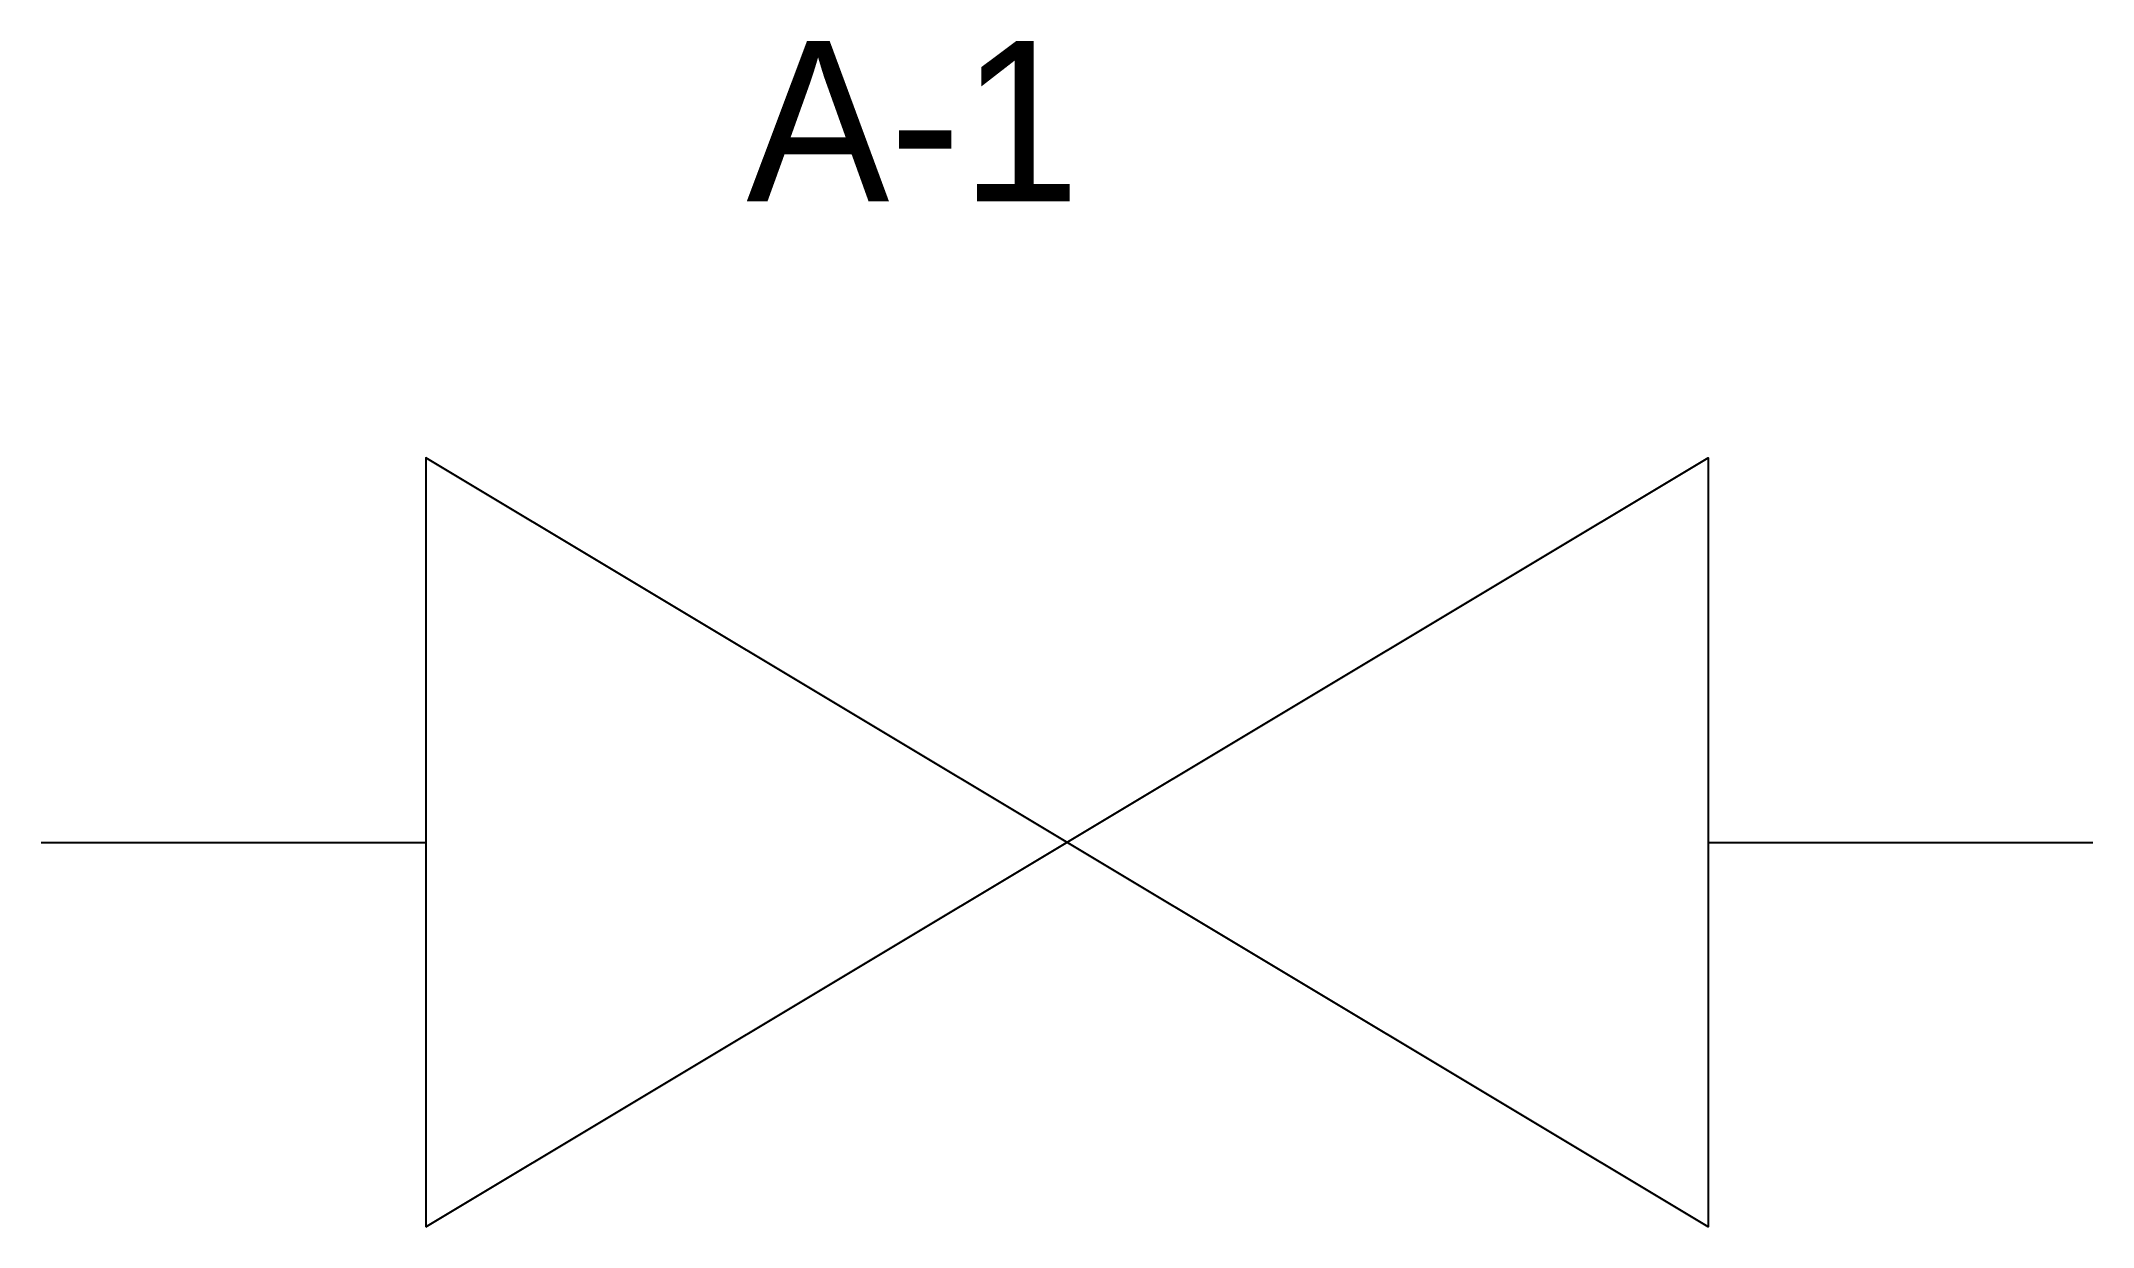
# Paper-space layout 'Sheet A' of a CAD drawing. Header units: metres. Extents: x 4 to 36, y 24 to 42.5.
import ezdxf

# ---------------------------------------------------------------- set-up
doc = ezdxf.new("R2010")
doc.units = ezdxf.units.M

# ---------------------------------------------------------------- blocks, each defined once
blk = doc.blocks.new('VALVE_GATE')
at = {"color": 0}
for p, q in [((-16, 0), (-10, 0)), ((10, 0), (16, 0))]:
    blk.add_line(p, q, dxfattribs=at)
blk.add_lwpolyline([(-10, -6), (10, 6), (10, -6), (-10, 6)], close=True, dxfattribs=at)
blk.add_attdef('TAG', (-5, 10), '', height=2.5, dxfattribs=at)

psp = doc.layouts.new('Sheet A')

# ---------------------------------------------------------------- block references
psp.add_blockref('VALVE_GATE', (20, 30)).add_auto_attribs({'TAG': 'A-1'})

doc.saveas('drawing.dxf')
